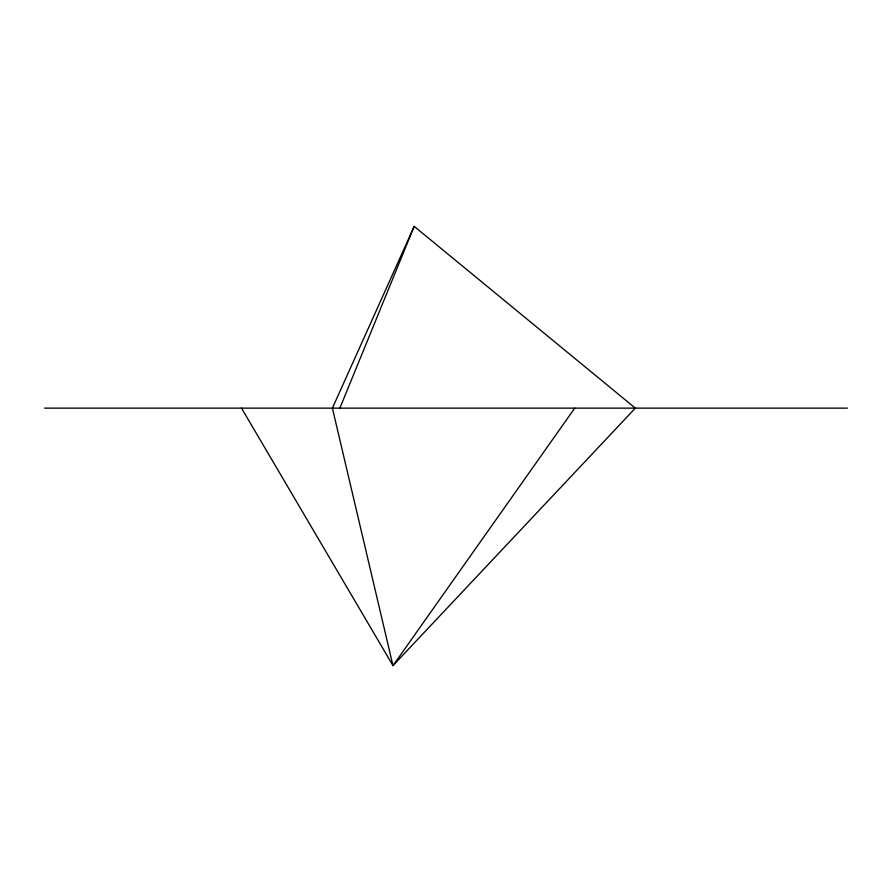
<?xml version="1.0" encoding="UTF-8"?>
<svg xmlns="http://www.w3.org/2000/svg" width="892" height="892" viewBox="0 0 892 892"><rect width="100%" height="100%" fill="white"/><g stroke="black" fill="none" stroke-linecap="round" stroke-linejoin="round"><path stroke-width="1.34" d="M339.874 408.135L414.189 226.367L635.338 408.135L392.982 665.633L241.509 408.135M414.189 226.367L332.393 408.135L392.982 665.633L574.749 408.135M44.6 408.135L847.4 408.135"/></g></svg>
